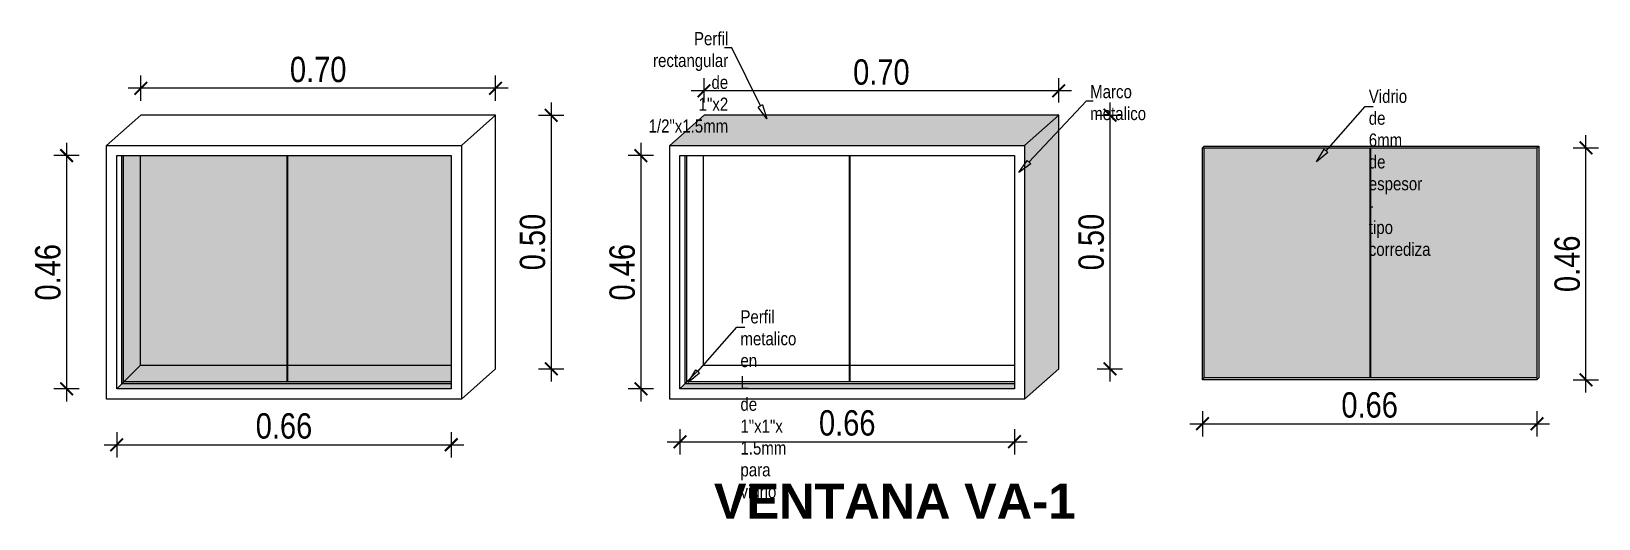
# Model space of a CAD drawing. Header units: metres. Extents: x 115.1 to 149.6, y 26.3 to 56.6.
# Drawn here: x 124.476 to 127.568, y 32.775 to 33.736 of the extents above; entities that cross this region are included whole.
import ezdxf
from ezdxf import colors
from ezdxf.entities.mleader import LeaderData, LeaderLine
from ezdxf.enums import TextEntityAlignment as Align
from ezdxf.math import Vec2, Vec3

# ---------------------------------------------------------------- set-up
doc = ezdxf.new("R2010")
doc.units = ezdxf.units.M
doc.layers.get('0').update_dxf_attribs({"color": 250})
doc.layers.get('Defpoints').update_dxf_attribs({"color": 30, "lineweight": 9})
for name, color, linetype, lineweight in [('-Acero techos', 252, 'Continuous', 13), ('-Acotado', 251, 'Continuous', 5), ('ventana', 152, 'Continuous', 20)]:
    doc.layers.add(name, color=color, linetype=linetype, lineweight=lineweight)
doc.layers.add('A_50_CotasExter', color=253, linetype='Continuous')
doc.layers.add('G-TEXTOS-TITULOS', color=174, linetype='Continuous')
doc.styles.add('-Arial Narrow', font='ARIALN.TTF')
doc.styles.add('25-TITULO', font='arialbd.ttf', dxfattribs={"height": 0.1})
doc.dimstyles.new('Esc 1_20n', dxfattribs={"dimscale": 0.02, "dimtxt": 2, "dimasz": 1, "dimexe": 1, "dimexo": 1, "dimgap": 0.45, "dimtad": 1, "dimtoh": 1, "dimzin": 3, "dimdsep": 46, "dimtxsty": '-Arial Narrow', "dimblk": 'ARCHTICK', "dimcen": 1, "dimdle": 1, "dimclrd": 252, "dimclre": 252, "dimclrt": 252, "dimadec": 0, "dimazin": 0, "dimtfac": 1, "dimtix": 1, "dimtmove": 1, "dimatfit": 2, "dimldrblk": 'ARCHTICK', "dimfxl": 1, "dimfxlon": 1, "dimtolj": 2, "dimlwd": 5, "dimlwe": 5, "dimarcsym": 0})

# ---------------------------------------------------------------- blocks, each defined once
blk = doc.blocks.new('_ClosedBlank')
at = {"color": 0, "linetype": 'ByBlock', "lineweight": -2}
for p, q in [((-1, 0.17), (0, 0)), ((-1, 0.17), (-1, -0.17)), ((0, 0), (-1, -0.17))]:
    blk.add_line(p, q, dxfattribs=at)
blk = doc.blocks.new('_ArchTick')
at = {"color": 0, "linetype": 'ByBlock', "const_width": 0.15}
blk.add_lwpolyline([(-0.5, -0.5), (0.5, 0.5)], dxfattribs=at)
blk = doc.blocks.new('*D325')
at = {"layer": 'A_50_CotasExter', "color": 252, "lineweight": 5, "transparency": 16777216}
for p, q in [((127.5432, 33.0236), (127.5432, 33.5311)), ((127.5182, 33.5061), (127.5682, 33.5061)), ((127.5182, 33.0486), (127.5682, 33.0486))]:
    blk.add_line(p, q, dxfattribs=at)
at = {"layer": 'Defpoints', "color": 0, "transparency": 16777216}
for p in [(127.4464, 33.5061), (127.5432, 33.5061), (127.4464, 33.0486)]:
    blk.add_point(p, dxfattribs=at)
at = {"layer": 'A_50_CotasExter', "color": 252, "lineweight": 5, "transparency": 16777216, "xscale": 0.025, "yscale": 0.025, "zscale": 0.025}
for p, rotation in [((127.5432, 33.5061), 89.99926492903161), ((127.5432, 33.0486), 269.9992649290317)]:
    blk.add_blockref('_ArchTick', p, dxfattribs=dict(at, rotation=rotation))
at = {"layer": 'A_50_CotasExter', "color": 252, "transparency": 16777216, "insert": (127.5064, 33.2773), "char_height": 0.05, "attachment_point": 5, "rotation": 89.9993, "style": '-Arial Narrow'}
blk.add_mtext('\\A2;0.46', dxfattribs=at)
blk = doc.blocks.new('*D326')
at = {"layer": 'A_50_CotasExter', "color": 252, "lineweight": 5, "transparency": 16777216}
for p, q in [((126.7864, 32.9869), (126.7864, 32.9369)), ((127.4464, 32.9868), (127.4464, 32.9368)), ((126.7614, 32.9619), (127.4714, 32.9618))]:
    blk.add_line(p, q, dxfattribs=at)
at = {"layer": 'Defpoints', "color": 0, "transparency": 16777216}
for p in [(126.7864, 33.0486), (127.4464, 33.0486), (127.4464, 32.9618)]:
    blk.add_point(p, dxfattribs=at)
at = {"layer": 'A_50_CotasExter', "color": 252, "lineweight": 5, "transparency": 16777216, "xscale": 0.025, "yscale": 0.025, "zscale": 0.025}
for p, rotation in [((126.7864, 32.9619), 179.9992649290311), ((127.4464, 32.9618), 359.9992649290311)]:
    blk.add_blockref('_ArchTick', p, dxfattribs=dict(at, rotation=rotation))
at = {"layer": 'A_50_CotasExter', "color": 252, "transparency": 16777216, "insert": (127.1164, 32.9986), "char_height": 0.05, "attachment_point": 5, "rotation": 359.9993, "style": '-Arial Narrow'}
blk.add_mtext('\\A2;0.66', dxfattribs=at)
blk = doc.blocks.new('*D327')
at = {"layer": 'A_50_CotasExter', "color": 252, "lineweight": 5, "transparency": 16777216}
for p, q in [((126.6041, 33.5952), (126.6041, 33.0452)), ((126.5791, 33.5702), (126.6291, 33.5702)), ((126.5791, 33.0702), (126.6291, 33.0702))]:
    blk.add_line(p, q, dxfattribs=at)
at = {"layer": 'Defpoints', "color": 0, "transparency": 16777216}
for p in [(126.5031, 33.5702), (126.5031, 33.0702), (126.6041, 33.0702)]:
    blk.add_point(p, dxfattribs=at)
at = {"layer": 'A_50_CotasExter', "color": 252, "lineweight": 5, "transparency": 16777216, "xscale": 0.025, "yscale": 0.025, "zscale": 0.025}
for p, rotation in [((126.6041, 33.5702), 90), ((126.6041, 33.0702), 270)]:
    blk.add_blockref('_ArchTick', p, dxfattribs=dict(at, rotation=rotation))
at = {"layer": 'A_50_CotasExter', "color": 252, "transparency": 16777216, "insert": (126.5673, 33.3202), "char_height": 0.05, "attachment_point": 5, "rotation": 90, "style": '-Arial Narrow'}
blk.add_mtext('\\A2;0.50', dxfattribs=at)
blk = doc.blocks.new('*D328')
at = {"layer": 'A_50_CotasExter', "color": 252, "lineweight": 5, "transparency": 16777216}
for p, q in [((126.5281, 33.6184), (125.7781, 33.6184)), ((125.8031, 33.5952), (125.8031, 33.6434)), ((126.5031, 33.5952), (126.5031, 33.6434))]:
    blk.add_line(p, q, dxfattribs=at)
at = {"layer": 'Defpoints', "color": 0, "transparency": 16777216}
for p in [(125.8031, 33.6184), (125.8031, 33.5702), (126.5031, 33.5702)]:
    blk.add_point(p, dxfattribs=at)
at = {"layer": 'A_50_CotasExter', "color": 252, "lineweight": 5, "transparency": 16777216, "xscale": 0.025, "yscale": 0.025, "zscale": 0.025, "rotation": 180}
blk.add_blockref('_ArchTick', (125.8031, 33.6184), dxfattribs=at)
at = {"layer": 'A_50_CotasExter', "color": 252, "lineweight": 5, "transparency": 16777216, "xscale": 0.025, "yscale": 0.025, "zscale": 0.025}
blk.add_blockref('_ArchTick', (126.5031, 33.6184), dxfattribs=at)
at = {"layer": 'A_50_CotasExter', "color": 252, "transparency": 16777216, "insert": (126.1531, 33.6552), "char_height": 0.05, "attachment_point": 5, "style": '-Arial Narrow'}
blk.add_mtext('\\A2;0.70', dxfattribs=at)
blk = doc.blocks.new('*D329')
at = {"layer": 'A_50_CotasExter', "color": 252, "lineweight": 5, "transparency": 16777216}
for p, q in [((125.7037, 33.4906), (125.6537, 33.4906)), ((125.6787, 33.5156), (125.6787, 33.0056)), ((125.7037, 33.0306), (125.6537, 33.0306))]:
    blk.add_line(p, q, dxfattribs=at)
at = {"layer": 'Defpoints', "color": 0, "transparency": 16777216}
for p in [(125.7557, 33.4906), (125.6787, 33.0306), (125.7557, 33.0306)]:
    blk.add_point(p, dxfattribs=at)
at = {"layer": 'A_50_CotasExter', "color": 252, "lineweight": 5, "transparency": 16777216, "xscale": 0.025, "yscale": 0.025, "zscale": 0.025}
for p, rotation in [((125.6787, 33.4906), 90), ((125.6787, 33.0306), 270)]:
    blk.add_blockref('_ArchTick', p, dxfattribs=dict(at, rotation=rotation))
at = {"layer": 'A_50_CotasExter', "color": 252, "transparency": 16777216, "insert": (125.6419, 33.2606), "char_height": 0.05, "attachment_point": 5, "rotation": 90, "style": '-Arial Narrow'}
blk.add_mtext('\\A2;0.46', dxfattribs=at)
blk = doc.blocks.new('*D330')
at = {"layer": 'A_50_CotasExter', "color": 252, "lineweight": 5, "transparency": 16777216}
for p, q in [((125.7557, 32.9514), (125.7557, 32.9014)), ((126.4157, 32.9514), (126.4157, 32.9014)), ((125.7307, 32.9264), (126.4407, 32.9264))]:
    blk.add_line(p, q, dxfattribs=at)
at = {"layer": 'Defpoints', "color": 0, "transparency": 16777216}
for p in [(125.7557, 33.0306), (126.4157, 33.0306), (126.4157, 32.9264)]:
    blk.add_point(p, dxfattribs=at)
at = {"layer": 'A_50_CotasExter', "color": 252, "lineweight": 5, "transparency": 16777216, "xscale": 0.025, "yscale": 0.025, "zscale": 0.025, "rotation": 180}
blk.add_blockref('_ArchTick', (125.7557, 32.9264), dxfattribs=at)
at = {"layer": 'A_50_CotasExter', "color": 252, "lineweight": 5, "transparency": 16777216, "xscale": 0.025, "yscale": 0.025, "zscale": 0.025}
blk.add_blockref('_ArchTick', (126.4157, 32.9264), dxfattribs=at)
at = {"layer": 'A_50_CotasExter', "color": 252, "transparency": 16777216, "insert": (126.0857, 32.9632), "char_height": 0.05, "attachment_point": 5, "style": '-Arial Narrow'}
blk.add_mtext('\\A2;0.66', dxfattribs=at)
blk = doc.blocks.new('*D331')
at = {"layer": 'A_50_CotasExter', "color": 252, "lineweight": 5, "transparency": 16777216}
for p, q in [((125.5017, 33.5952), (125.5017, 33.0452)), ((125.4767, 33.5702), (125.5267, 33.5702)), ((125.4767, 33.0702), (125.5267, 33.0702))]:
    blk.add_line(p, q, dxfattribs=at)
at = {"layer": 'Defpoints', "color": 0, "transparency": 16777216}
for p in [(125.3919, 33.5702), (125.3919, 33.0702), (125.5017, 33.0702)]:
    blk.add_point(p, dxfattribs=at)
at = {"layer": 'A_50_CotasExter', "color": 252, "lineweight": 5, "transparency": 16777216, "xscale": 0.025, "yscale": 0.025, "zscale": 0.025}
for p, rotation in [((125.5017, 33.5702), 90), ((125.5017, 33.0702), 270)]:
    blk.add_blockref('_ArchTick', p, dxfattribs=dict(at, rotation=rotation))
at = {"layer": 'A_50_CotasExter', "color": 252, "transparency": 16777216, "insert": (125.465, 33.3202), "char_height": 0.05, "attachment_point": 5, "rotation": 90, "style": '-Arial Narrow'}
blk.add_mtext('\\A2;0.50', dxfattribs=at)
blk = doc.blocks.new('*D332')
at = {"layer": 'A_50_CotasExter', "color": 252, "lineweight": 5, "transparency": 16777216}
for p, q in [((124.6919, 33.5984), (124.6919, 33.6484)), ((125.3919, 33.5984), (125.3919, 33.6484)), ((125.4169, 33.6234), (124.6669, 33.6234))]:
    blk.add_line(p, q, dxfattribs=at)
at = {"layer": 'Defpoints', "color": 0, "transparency": 16777216}
for p in [(124.6919, 33.6234), (124.6919, 33.5702), (125.3919, 33.5702)]:
    blk.add_point(p, dxfattribs=at)
at = {"layer": 'A_50_CotasExter', "color": 252, "lineweight": 5, "transparency": 16777216, "xscale": 0.025, "yscale": 0.025, "zscale": 0.025, "rotation": 180}
blk.add_blockref('_ArchTick', (124.6919, 33.6234), dxfattribs=at)
at = {"layer": 'A_50_CotasExter', "color": 252, "lineweight": 5, "transparency": 16777216, "xscale": 0.025, "yscale": 0.025, "zscale": 0.025}
blk.add_blockref('_ArchTick', (125.3919, 33.6234), dxfattribs=at)
at = {"layer": 'A_50_CotasExter', "color": 252, "transparency": 16777216, "insert": (125.0419, 33.6602), "char_height": 0.05, "attachment_point": 5, "style": '-Arial Narrow'}
blk.add_mtext('\\A2;0.70', dxfattribs=at)
blk = doc.blocks.new('*D333')
at = {"layer": 'A_50_CotasExter', "color": 252, "lineweight": 5, "transparency": 16777216}
for p, q in [((124.5706, 33.4906), (124.5206, 33.4906)), ((124.5456, 33.5156), (124.5456, 33.0056)), ((124.5706, 33.0306), (124.5206, 33.0306))]:
    blk.add_line(p, q, dxfattribs=at)
at = {"layer": 'Defpoints', "color": 0, "transparency": 16777216}
for p in [(124.6444, 33.4906), (124.5456, 33.0306), (124.6444, 33.0306)]:
    blk.add_point(p, dxfattribs=at)
at = {"layer": 'A_50_CotasExter', "color": 252, "lineweight": 5, "transparency": 16777216, "xscale": 0.025, "yscale": 0.025, "zscale": 0.025}
for p, rotation in [((124.5456, 33.4906), 90), ((124.5456, 33.0306), 270)]:
    blk.add_blockref('_ArchTick', p, dxfattribs=dict(at, rotation=rotation))
at = {"layer": 'A_50_CotasExter', "color": 252, "transparency": 16777216, "insert": (124.5088, 33.2606), "char_height": 0.05, "attachment_point": 5, "rotation": 90, "style": '-Arial Narrow'}
blk.add_mtext('\\A2;0.46', dxfattribs=at)
blk = doc.blocks.new('*D334')
at = {"layer": 'A_50_CotasExter', "color": 252, "lineweight": 5, "transparency": 16777216}
for p, q in [((124.6444, 32.9454), (124.6444, 32.8954)), ((125.3044, 32.9454), (125.3044, 32.8954)), ((124.6194, 32.9204), (125.3294, 32.9204))]:
    blk.add_line(p, q, dxfattribs=at)
at = {"layer": 'Defpoints', "color": 0, "transparency": 16777216}
for p in [(124.6444, 33.0306), (125.3044, 33.0306), (125.3044, 32.9204)]:
    blk.add_point(p, dxfattribs=at)
at = {"layer": 'A_50_CotasExter', "color": 252, "lineweight": 5, "transparency": 16777216, "xscale": 0.025, "yscale": 0.025, "zscale": 0.025, "rotation": 180}
blk.add_blockref('_ArchTick', (124.6444, 32.9204), dxfattribs=at)
at = {"layer": 'A_50_CotasExter', "color": 252, "lineweight": 5, "transparency": 16777216, "xscale": 0.025, "yscale": 0.025, "zscale": 0.025}
blk.add_blockref('_ArchTick', (125.3044, 32.9204), dxfattribs=at)
at = {"layer": 'A_50_CotasExter', "color": 252, "transparency": 16777216, "insert": (124.9744, 32.9572), "char_height": 0.05, "attachment_point": 5, "style": '-Arial Narrow'}
blk.add_mtext('\\A2;0.66', dxfattribs=at)

msp = doc.modelspace()

# ---------------------------------------------------------------- hatches: boundary and pattern name
at = {"layer": '-Acero techos', "true_color": 0xadddf7}
h = msp.add_hatch(dxfattribs=at)
h.set_pattern_fill('AR-CONC', color=141, scale=0.0001)
h.set_pattern_definition([(50, (-1401.926262, -1389.25806), (0.0182184669, -0.00159390855), [0.001905, -0.020955]), (355, (-1401.926262, -1389.25806), (-0.00352434214, 0.01910568452), [0.001524, -0.01676405842]), (100.4514447, (-1401.924743, -1389.258193), (0.01469412471, 0.01751177519), [0.00161900088, -0.01780902446]), (46.1842, (-1401.926262, -1389.25298), (0.0271079041, -0.0042042328), [0.0028575, -0.0314325]), (96.6355576, (-1401.924003, -1389.25333), (0.0237404134, 0.02474261246), [0.0024285023, -0.0267135608]), (351.1841512, (-1401.926262, -1389.25298), (0.0237404134, 0.02474261246), [0.0022859967, -0.0251459732]), (21, (-1401.923722, -1389.25425), (0.01516143913, -0.01022651982), [0.001905, -0.020955]), (326, (-1401.923722, -1389.25425), (0.00618020283, 0.01841879661), [0.001524, -0.016764]), (71.451445, (-1401.922458, -1389.255102), (0.02134164193, 0.00819227689), [0.00161900088, -0.01780899376]), (37.5, (-1401.9262616, -1389.25806), (0.000308860325, 0.008455503887), [0, -0.0165608, 0, -0.017018, 0, -0.0168275]), (7.5, (-1401.926262, -1389.25806), (0.00668196625, 0.01001805748), [0, -0.0097028, 0, -0.0161798, 0, -0.0064135]), (327.5, (-1401.931926, -1389.25806), (0.013559059517, -0.0005728744), [0, -0.00635, 0, -0.019812, 0, -0.026289]), (317.5, (-1401.934466, -1389.25806), (0.01481291814, 0.0025426491), [0, -0.008255, 0, -0.0131572, 0, -0.018669])])
h.paths.add_polyline_path([(125.3044, 33.0406), (125.3044, 33.4906), (124.6546, 33.4906), (124.6546, 33.0408)])
h = msp.add_hatch(dxfattribs=at)
h.set_pattern_fill('AR-CONC', color=141, scale=0.0001)
h.set_pattern_definition([(50, (-1399.840644, -1388.557792), (0.0182184669, -0.00159390855), [0.001905, -0.020955]), (355, (-1399.840644, -1388.557792), (-0.00352434214, 0.01910568452), [0.001524, -0.01676405842]), (100.4514447, (-1399.839126, -1388.557925), (0.01469412471, 0.01751177519), [0.00161900088, -0.01780902446]), (46.1842, (-1399.840644, -1388.552712), (0.0271079041, -0.0042042328), [0.0028575, -0.0314325]), (96.6355576, (-1399.838385, -1388.553063), (0.0237404134, 0.02474261246), [0.0024285023, -0.0267135608]), (351.1841512, (-1399.840644, -1388.552712), (0.0237404134, 0.02474261246), [0.0022859967, -0.0251459732]), (21, (-1399.838104, -1388.553982), (0.01516143913, -0.01022651982), [0.001905, -0.020955]), (326, (-1399.838104, -1388.553982), (0.00618020283, 0.01841879661), [0.001524, -0.016764]), (71.451445, (-1399.836841, -1388.554835), (0.02134164193, 0.00819227689), [0.00161900088, -0.01780899376]), (37.5, (-1399.8406444, -1388.557792), (0.000308860325, 0.008455503887), [0, -0.0165608, 0, -0.017018, 0, -0.0168275]), (7.5, (-1399.840644, -1388.557792), (0.00668196625, 0.01001805748), [0, -0.0097028, 0, -0.0161798, 0, -0.0064135]), (327.5, (-1399.8463086, -1388.557792), (0.013559059517, -0.0005728744), [0, -0.00635, 0, -0.019812, 0, -0.026289]), (317.5, (-1399.848849, -1388.557792), (0.01481291814, 0.0025426491), [0, -0.008255, 0, -0.0131572, 0, -0.018669])])
h.paths.add_polyline_path([(126.79, 33.0521), (127.4464, 33.0521), (127.4464, 33.5061), (126.79, 33.5061)])
at = {"layer": '-Acero techos', "true_color": 0xc7c8ca}
h = msp.add_hatch(color=9, dxfattribs=at)
h.dxf.hatch_style = 1
h.paths.add_polyline_path([(124.6545, 33.0407), (124.6444, 33.0306), (125.3044, 33.0306), (125.3044, 33.0406)])
h = msp.add_hatch(color=9, dxfattribs=at)
h.dxf.hatch_style = 1
h.paths.add_polyline_path([(125.7658, 33.0407), (125.7557, 33.0306), (126.4157, 33.0306), (126.4157, 33.0406)])
at = {"true_color": 0x939598}
h = msp.add_hatch(color=252, dxfattribs=at)
h.dxf.hatch_style = 1
h.paths.add_polyline_path([(126.5031, 33.5702), (125.9248, 33.5702), (125.927, 33.5629), (125.9217, 33.5702), (125.8031, 33.5702), (125.7357, 33.5106), (126.4357, 33.5106)])
h.paths.add_polyline_path([(126.5031, 33.5702), (126.4357, 33.5106), (126.4357, 33.0106), (126.5031, 33.0702)])

# ---------------------------------------------------------------- linework, layer by layer
at = {"layer": '-Acero techos'}
for p, q in [((125.3919, 33.0702), (125.3919, 33.5702)), ((126.5031, 33.0702), (126.5031, 33.5702)), ((124.6546, 33.0407), (124.6546, 33.4906)), ((124.6581, 33.0443), (124.6581, 33.4906)), ((124.691, 33.0772), (124.691, 33.4906)), ((125.7659, 33.0407), (125.7659, 33.4906)), ((125.7694, 33.0443), (125.7694, 33.4906)), ((125.8023, 33.0772), (125.8023, 33.4906)), ((126.7864, 33.5061), (126.7901, 33.5095)), ((126.7864, 33.5061), (127.4464, 33.5061)), ((126.7864, 33.0486), (126.7864, 33.5061)), ((126.79, 33.5093), (127.4501, 33.5094)), ((126.79, 33.0521), (126.79, 33.5061)), ((127.4464, 33.5061), (127.4501, 33.5095)), ((127.4464, 33.5061), (127.4464, 33.0486)), ((127.4501, 33.5094), (127.45, 33.0521)), ((124.6444, 33.0306), (124.691, 33.0772)), ((124.691, 33.0772), (125.3044, 33.0772)), ((125.7557, 33.0306), (125.8023, 33.0772)), ((125.8023, 33.0772), (126.4157, 33.0772)), ((125.3044, 33.0407), (124.6546, 33.0407)), ((125.3044, 33.0442), (124.6581, 33.0443)), ((126.4157, 33.0407), (125.7659, 33.0407)), ((126.4157, 33.0442), (125.7694, 33.0443)), ((126.7864, 33.0486), (126.79, 33.0521)), ((127.4464, 33.0486), (126.7864, 33.0486)), ((127.4464, 33.0521), (126.79, 33.0521)), ((127.4464, 33.0486), (127.45, 33.0521)), ((127.45, 33.0521), (127.4499, 33.0521))]:
    msp.add_line(p, q, dxfattribs=at)
for p, q in [((124.9813, 33.0443), (124.9813, 33.4906)), ((126.0908, 33.0443), (126.0908, 33.4906)), ((127.1182, 33.0521), (127.1182, 33.5061))]:
    msp.add_line(p, q)
at = {"layer": 'ventana', "color": 18, "true_color": 0x000000}
for p, q in [((124.6244, 33.5106), (124.6919, 33.5702)), ((125.3919, 33.5702), (124.6919, 33.5702)), ((125.3244, 33.5106), (125.3919, 33.5702)), ((125.7357, 33.5106), (125.8031, 33.5702)), ((126.5031, 33.5702), (125.8031, 33.5702)), ((126.4357, 33.5106), (126.5031, 33.5702)), ((124.6244, 33.0106), (124.6244, 33.5106)), ((124.6244, 33.5106), (125.3244, 33.5106)), ((124.6444, 33.0306), (124.6444, 33.4906)), ((124.6444, 33.4906), (125.3044, 33.4906)), ((125.3044, 33.4906), (125.3044, 33.0306)), ((125.3244, 33.5106), (125.3244, 33.0106)), ((125.7357, 33.0106), (125.7357, 33.5106)), ((125.7357, 33.5106), (126.4357, 33.5106)), ((125.7557, 33.0306), (125.7557, 33.4906)), ((125.7557, 33.4906), (126.4157, 33.4906)), ((126.4157, 33.4906), (126.4157, 33.0306)), ((126.4357, 33.5106), (126.4357, 33.0106)), ((125.3244, 33.0106), (125.3919, 33.0702)), ((126.4357, 33.0106), (126.5031, 33.0702)), ((125.3044, 33.0306), (124.6444, 33.0306)), ((126.4157, 33.0306), (125.7557, 33.0306)), ((125.3244, 33.0106), (124.6244, 33.0106)), ((126.4357, 33.0106), (125.7357, 33.0106))]:
    msp.add_line(p, q, dxfattribs=at)

# ---------------------------------------------------------------- texts
at = {"layer": 'G-TEXTOS-TITULOS', "color": 219, "true_color": 0x642165, "style": '25-TITULO'}
msp.add_text('VENTANA VA-1', height=0.069141, dxfattribs=at).set_placement((126.1794, 32.8093), align=Align.MIDDLE_CENTER)

# ---------------------------------------------------------------- dimensions: what is measured, and where the dimension line sits
at = {"layer": 'A_50_CotasExter'}
for p1, p2, distance, picture, middle in [((125.3919, 33.5702), (124.6919, 33.5702), -0.0532, '*D332', (125.0419, 33.6602)), ((126.5031, 33.5702), (125.8031, 33.5702), -0.0482, '*D328', (126.1531, 33.6552)), ((125.3919, 33.5702), (125.3919, 33.0702), 0.1099, '*D331', (125.465, 33.3202)), ((126.5031, 33.5702), (126.5031, 33.0702), 0.1009, '*D327', (126.5673, 33.3202)), ((127.4464, 33.0486), (127.4464, 33.5061), -0.0968, '*D325', (127.5064, 33.2773)), ((124.6444, 33.4906), (124.6444, 33.0306), -0.0989, '*D333', (124.5088, 33.2606)), ((125.7557, 33.4906), (125.7557, 33.0306), -0.077, '*D329', (125.6419, 33.2606)), ((124.6444, 33.0306), (125.3044, 33.0306), -0.1102, '*D334', (124.9744, 32.9572)), ((125.7557, 33.0306), (126.4157, 33.0306), -0.1042, '*D330', (126.0857, 32.9632)), ((126.7864, 33.0486), (127.4464, 33.0486), -0.0867, '*D326', (127.1164, 32.9986))]:
    dim = msp.add_aligned_dim(p1=p1, p2=p2, distance=distance, dimstyle='Esc 1_20n', override={"dimscale": 0.025}, dxfattribs=at)
    dim.commit()
    dim.dimension.update_dxf_attribs({"geometry": picture, "text_midpoint": middle})

# ---------------------------------------------------------------- leaders
at = {"layer": '-Acotado'}
ml = msp.add_multileader_mtext('Standard', dxfattribs=at)
ml.set_content('Perfil rectangular de 1"x2 1/2"x1.5mm', color=7, style='-Arial Narrow')
ml.set_leader_properties(color=7, linetype='ByLayer', lineweight=0)
ml.set_arrow_properties(name='CLOSEDBLANK')
ml.build(insert=Vec2(0, 0))
ml.multileader.update_dxf_attribs({"has_dogleg": 0, "text_left_attachment_type": 6, "text_right_attachment_type": 6, "dogleg_length": 0, "arrow_head_size": 0.0287, "scale": 0.025})
ctx = ml.context
ctx.base_point, ctx.scale, ctx.char_height, ctx.arrow_head_size, ctx.landing_gap_size, ctx.plane_origin = Vec3(125.5821, 33.7033), 0.025, 0.025852, 0.0287, 0.00718, Vec3(126.2662, 33.6755)
ctx.left_attachment, ctx.right_attachment, ctx.text_align_type = 6, 6, 2
notes = []
notes.append((ctx, [(1, (1, 1, 0), (125.8579, 33.7033), (-1, 0), 0, [(0, [(125.927, 33.5629)], 0, [])])]))
ctx.mtext.insert, ctx.mtext.width, ctx.mtext.alignment, ctx.mtext.flow_direction = Vec3(125.8508, 33.7343), 0.287601, 3, 5
ml = msp.add_multileader_mtext('Standard', dxfattribs=at)
ml.set_content('Marco metalico  ', color=7, style='-Arial Narrow')
ml.set_leader_properties(color=7, linetype='ByLayer', lineweight=0)
ml.set_arrow_properties(name='CLOSEDBLANK')
ml.build(insert=Vec2(0, 0))
ml.multileader.update_dxf_attribs({"has_dogleg": 0, "text_left_attachment_type": 6, "text_right_attachment_type": 6, "dogleg_length": 0, "arrow_head_size": 0.0287, "scale": 0.025})
ctx = ml.context
ctx.base_point, ctx.scale, ctx.char_height, ctx.arrow_head_size, ctx.landing_gap_size, ctx.plane_origin = Vec3(126.5578, 33.5987), 0.025, 0.025852, 0.0287, 0.00718, Vec3(127.5003, 33.571)
ctx.left_attachment, ctx.right_attachment = 6, 6
notes.append((ctx, [(0, (1, 1, 0), (126.5578, 33.5987), (1, 0), 0, [(0, [(126.4244, 33.4571)], 0, [])])]))
ctx.mtext.insert, ctx.mtext.width, ctx.mtext.flow_direction = Vec3(126.565, 33.6297), 0.221909, 5
ml = msp.add_multileader_mtext('Standard', dxfattribs=at)
ml.set_content('Vidrio de 6mm de espesor - tipo corrediza', color=7, style='-Arial Narrow')
ml.set_leader_properties(color=7, linetype='ByLayer', lineweight=0)
ml.set_arrow_properties(name='CLOSEDBLANK')
ml.build(insert=Vec2(0, 0))
ml.multileader.update_dxf_attribs({"has_dogleg": 0, "text_left_attachment_type": 6, "text_right_attachment_type": 6, "dogleg_length": 0, "arrow_head_size": 0.0287, "scale": 0.025})
ctx = ml.context
ctx.base_point, ctx.scale, ctx.char_height, ctx.arrow_head_size, ctx.landing_gap_size, ctx.plane_origin = Vec3(127.1075, 33.5874), 0.025, 0.025852, 0.0287, 0.00718, Vec3(128.05, 33.5597)
ctx.left_attachment, ctx.right_attachment = 6, 6
notes.append((ctx, [(0, (1, 1, 0), (127.1075, 33.5874), (1, 0), 0, [(0, [(127.0116, 33.4783)], 0, [])])]))
ctx.mtext.insert, ctx.mtext.width, ctx.mtext.flow_direction = Vec3(127.1147, 33.6205), 0.329809, 5
ml = msp.add_multileader_mtext('Standard', dxfattribs=at)
ml.set_content('Perfil metalico en L de 1"x1"x 1.5mm  para vidrio', color=7, style='-Arial Narrow')
ml.set_leader_properties(color=7, linetype='ByLayer', lineweight=0)
ml.set_arrow_properties(name='CLOSEDBLANK')
ml.build(insert=Vec2(0, 0))
ml.multileader.update_dxf_attribs({"has_dogleg": 0, "text_left_attachment_type": 6, "text_right_attachment_type": 6, "dogleg_length": 0, "arrow_head_size": 0.0287, "scale": 0.025})
ctx = ml.context
ctx.base_point, ctx.scale, ctx.char_height, ctx.arrow_head_size, ctx.landing_gap_size, ctx.plane_origin = Vec3(125.8678, 33.1526), 0.025, 0.025852, 0.0287, 0.00718, Vec3(126.5102, 33.1248)
ctx.left_attachment, ctx.right_attachment = 6, 6
notes.append((ctx, [(0, (1, 1, 0), (125.8678, 33.1526), (1, 0), 0, [(0, [(125.7719, 33.0434)], 0, [])])]))
ctx.mtext.insert, ctx.mtext.width, ctx.mtext.flow_direction = Vec3(125.875, 33.1856), 0.355833, 5
for ctx, leaders in notes:
    for number, flags, end, landing, length, lines in leaders:
        leader = LeaderData()
        leader.index, (leader.has_last_leader_line, leader.has_dogleg_vector, leader.attachment_direction) = number, flags
        leader.last_leader_point, leader.dogleg_vector, leader.dogleg_length = Vec3(end), Vec3(landing), length
        for number, points, colour, breaks in lines:
            line = LeaderLine()
            line.index, line.vertices, line.color, line.breaks = number, Vec3.list(points), colors.encode_raw_color(colour), breaks
            leader.lines.append(line)
        ctx.leaders.append(leader)

doc.saveas('drawing.dxf')
